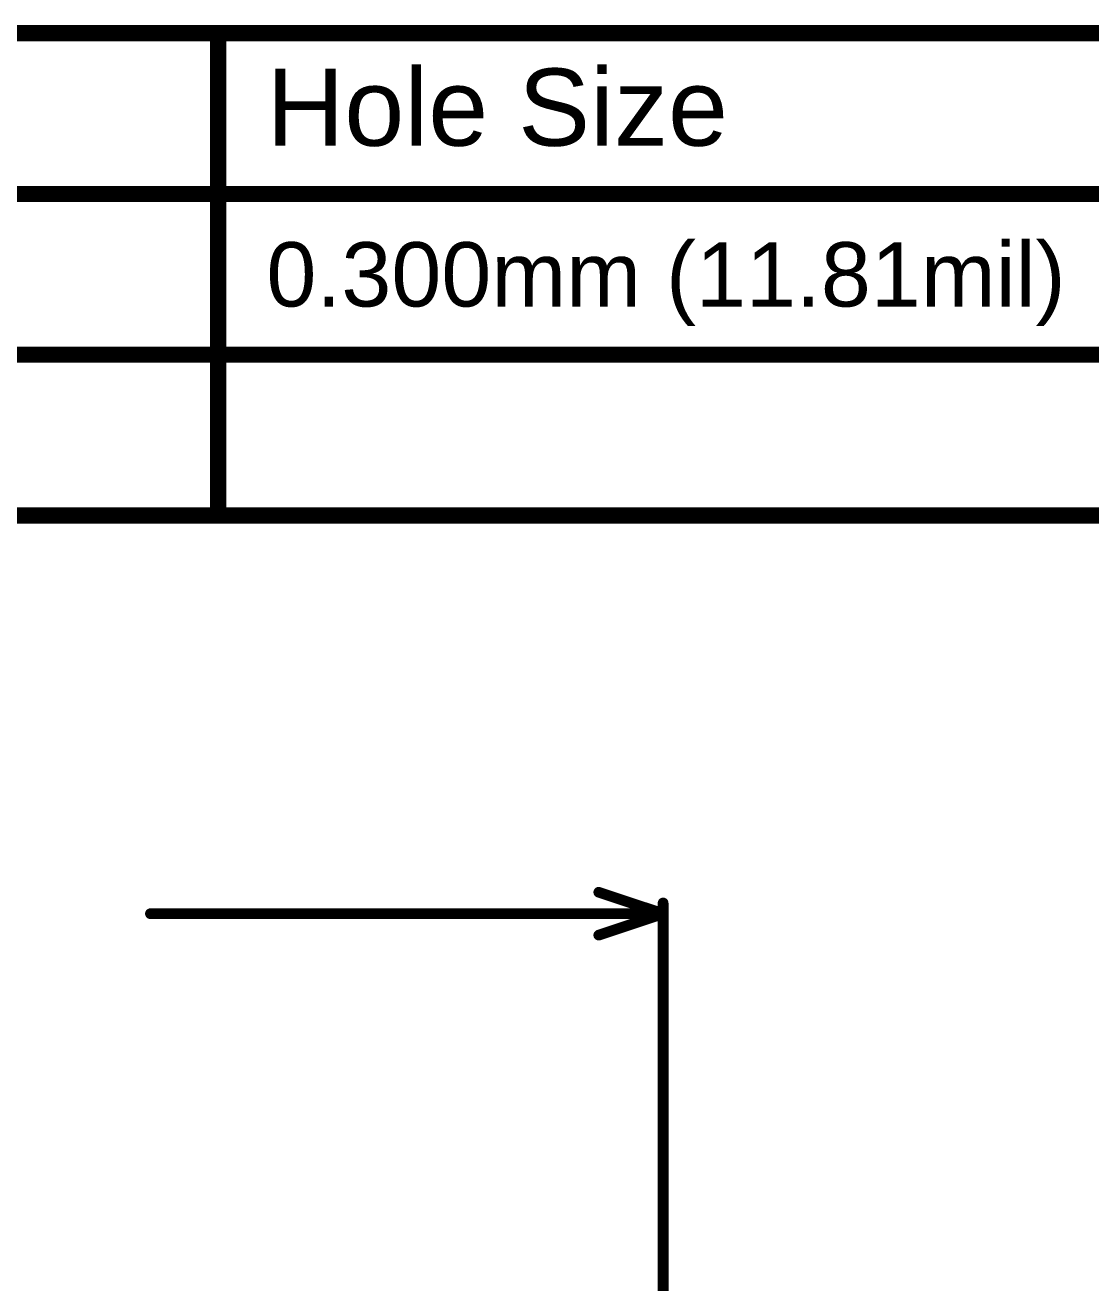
# Model space of a CAD drawing. Header units: inches. Extents: x 92 to 372, y 57 to 122.
# Drawn here: x 129.37 to 154.61, y 91.78 to 121.59 of the extents above; entities that cross this region are included whole.
import ezdxf

# ---------------------------------------------------------------- set-up
doc = ezdxf.new("R2010")
doc.units = ezdxf.units.IN
doc.layers.add('Dimension', color=6, linetype='Continuous')
doc.layers.add('Drill Drawing', color=1, linetype='Continuous')
doc.styles.add('Arial', font='', dxfattribs={"height": 0.2})
doc.styles.get('Arial').set_extended_font_data('Arial')

msp = doc.modelspace()

# ---------------------------------------------------------------- linework, layer by layer
at = {"layer": 'Dimension', "const_width": 0.254}
for points in [[(142.956, 101.041), (144.48, 100.533)], [(144.48, 85.169), (144.48, 100.787)], [(132.335, 100.533), (144.48, 100.533)], [(142.956, 100.025), (144.48, 100.533)]]:
    msp.add_lwpolyline(points, dxfattribs=at)
at = {"layer": 'Dimension', "const_width": 0.127}
for points in [[(142.892, 101.041, 1), (143.019, 101.041, 1)], [(144.416, 100.787, 1), (144.543, 100.787, 1)], [(132.272, 100.533, 1), (132.399, 100.533, 1)], [(144.416, 100.533, 1), (144.543, 100.533, 1)], [(144.416, 100.533, 1), (144.543, 100.533, 1)], [(144.416, 100.533, 1), (144.543, 100.533, 1)], [(142.892, 100.025, 1), (143.019, 100.025, 1)]]:
    msp.add_lwpolyline(points, format="xyb", close=True, dxfattribs=at)
at = {"layer": 'Drill Drawing', "const_width": 0.381}
for points in [[(106.236, 121.399), (371.694, 121.399)], [(133.94, 109.969), (133.94, 121.399)], [(106.236, 117.589), (371.694, 117.589)], [(106.236, 113.779), (371.694, 113.779)], [(106.236, 109.969), (371.694, 109.969)]]:
    msp.add_lwpolyline(points, dxfattribs=at)
at = {"layer": 'Drill Drawing', "const_width": 0.191}
for points in [[(133.845, 121.399, 1), (134.035, 121.399, 1)], [(133.845, 109.969, 1), (134.035, 109.969, 1)]]:
    msp.add_lwpolyline(points, format="xyb", close=True, dxfattribs=at)

# ---------------------------------------------------------------- texts
at = {"layer": 'Drill Drawing', "style": 'Arial'}
for s, height, p in [('Hole Size', 1.8288, (135.083, 118.732)), ('0.300mm (11.81mil)', 1.524, (135.083, 114.922))]:
    msp.add_text(s, height=height, dxfattribs=at).set_placement(p)

doc.saveas('drawing.dxf')
